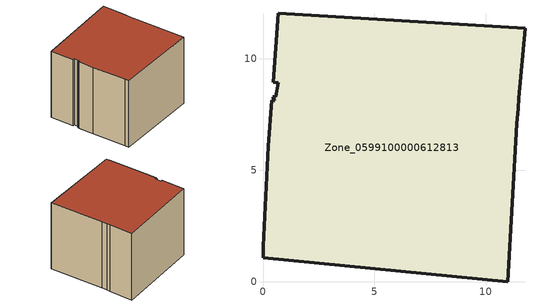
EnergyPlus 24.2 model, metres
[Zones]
Zone_0599100000612813
 floor ground (C_G): 11.75,11.38 11.48,8.23 11.44,7.79 11.38,7.09 10.98,0 0,1.07 0.01,1.59 0.24,6.07 0.4,8.13 0.53,8.12 0.44,8.3 0.58,8.29 0.68,8.93 0.46,8.95 0.69,12.04 z0
 wall outside (C_F): 0.24,6.07 0.01,1.59 0,1.07 10.98,0 11.38,7.09 11.44,7.79 11.48,8.23 11.75,11.38 0.69,12.04 0.46,8.95 0.68,8.93 0.58,8.29 0.44,8.3 0.53,8.12 0.4,8.13 0.24,6.07 z0:9.55
 roof outside (C_R): 11.38,7.09 11.44,7.79 11.48,8.23 11.75,11.38 0.69,12.04 0.46,8.95 0.68,8.93 0.58,8.29 0.44,8.3 0.53,8.12 0.4,8.13 0.24,6.07 0.01,1.59 0,1.07 10.98,0 z9.55
[BUILDING]
Pand.0599100000612813: North Axis=0; Terrain=City; Loads Convergence Tolerance Value=0.04; Temperature Convergence Tolerance Value=0.4; Solar Distribution=FullExterior; Maximum Number of Warmup Days=25; Minimum Number of Warmup Days=1
[Site:Location]
Rotterdam.The.Hague.AP_ZH_NLD Design_Conditions: Latitude=51.96; Longitude=4.45; Time Zone=1; Elevation=-4.5
[SITE:GROUNDTEMPERATURE:BUILDINGSURFACE]
18, 18, 18, 18, 18, 18, 18, 18, 18, 18, 18, 18
[MATERIAL] Thermal Absorptance=0.9; Solar Absorptance=0.7; Visible Absorptance=0.7
Name | Roughness | Thickness | Conductivity | Density | Specific Heat
G.TC.1946 | MediumSmooth | 0.15 | 1 | 540 | 1210
F.TC.1946 | Rough | 0.3 | 0.857143 | 1920 | 840
R.TC.1946 | MediumRough | 0.2 | 0.909091 | 1500 | 1000
[CONSTRUCTION]
C_G: G.TC.1946
C_F: F.TC.1946
C_R: R.TC.1946
[ZONE]
Zone_0599100000612813: Type=1; Multiplier=1; Ceiling Height=Autocalculate; Volume=Autocalculate; Floor Area=autocalculate; Part of Total Floor Area=Yes
[ZONEINFILTRATION:DESIGNFLOWRATE]
Infil_Zone_0599100000612813: Zone or ZoneList or Space or SpaceList=Zone_0599100000612813; Schedule=AlwaysOn; Design Flow Rate Calculation Method=Flow/Area; Flow Rate per Floor Area=0.003; Constant Term Coefficient=1; Temperature Term Coefficient=0; Velocity Term Coefficient=0; Velocity Squared Term Coefficient=0
[HVACTEMPLATE:ZONE:IDEALLOADSAIRSYSTEM]
Zone_0599100000612813: Maximum Heating Supply Air Temperature=50; Minimum Cooling Supply Air Temperature=13; Maximum Heating Supply Air Humidity Ratio=0.0156; Minimum Cooling Supply Air Humidity Ratio=0.0077; Heating Limit=NoLimit; Cooling Limit=NoLimit; Dehumidification Control Type=ConstantSensibleHeatRatio; Cooling Sensible Heat Ratio=0.7; Dehumidification Setpoint=60; Humidification Control Type=None; Humidification Setpoint=30; Outdoor Air Method=None; Outdoor Air Flow Rate per Person=0.00944; Outdoor Air Flow Rate per Zone Floor Area=0; Outdoor Air Flow Rate per Zone=0; Demand Controlled Ventilation Type=None; Outdoor Air Economizer Type=NoEconomizer; Heat Recovery Type=None; Sensible Heat Recovery Effectiveness=0.7; Latent Heat Recovery Effectiveness=0.65
[ZONECONTROL:THERMOSTAT]
ThermostatControl_Zone_0599100000612813: Zone or ZoneList=Zone_0599100000612813; Control Type Schedule=DualSetpointControlType; Control 1=Thermostat_Zone_0599100000612813; Temperature Difference Between Cutout And Setpoint=0
[THERMOSTATSETPOINT:DUALSETPOINT]
Thermostat_Zone_0599100000612813: Heating Setpoint Temperature Schedule=HeatingSetpoint_Zone_0599100000612813; Cooling Setpoint Temperature Schedule=CoolingSetpoint_Zone_0599100000612813
[SCHEDULE:COMPACT]
HeatingSetpoint_Zone_0599100000612813: Through: 12/31, For: AllDays, Until: 24:00, 21
CoolingSetpoint_Zone_0599100000612813: Through: 12/31, For: AllDays, Until: 24:00, 24
DualSetpointControlType: Through: 12/31, For: AllDays, Until: 24:00, 4
AlwaysOn: Through: 12/31, For: AllDays, Until: 24:00, 1
